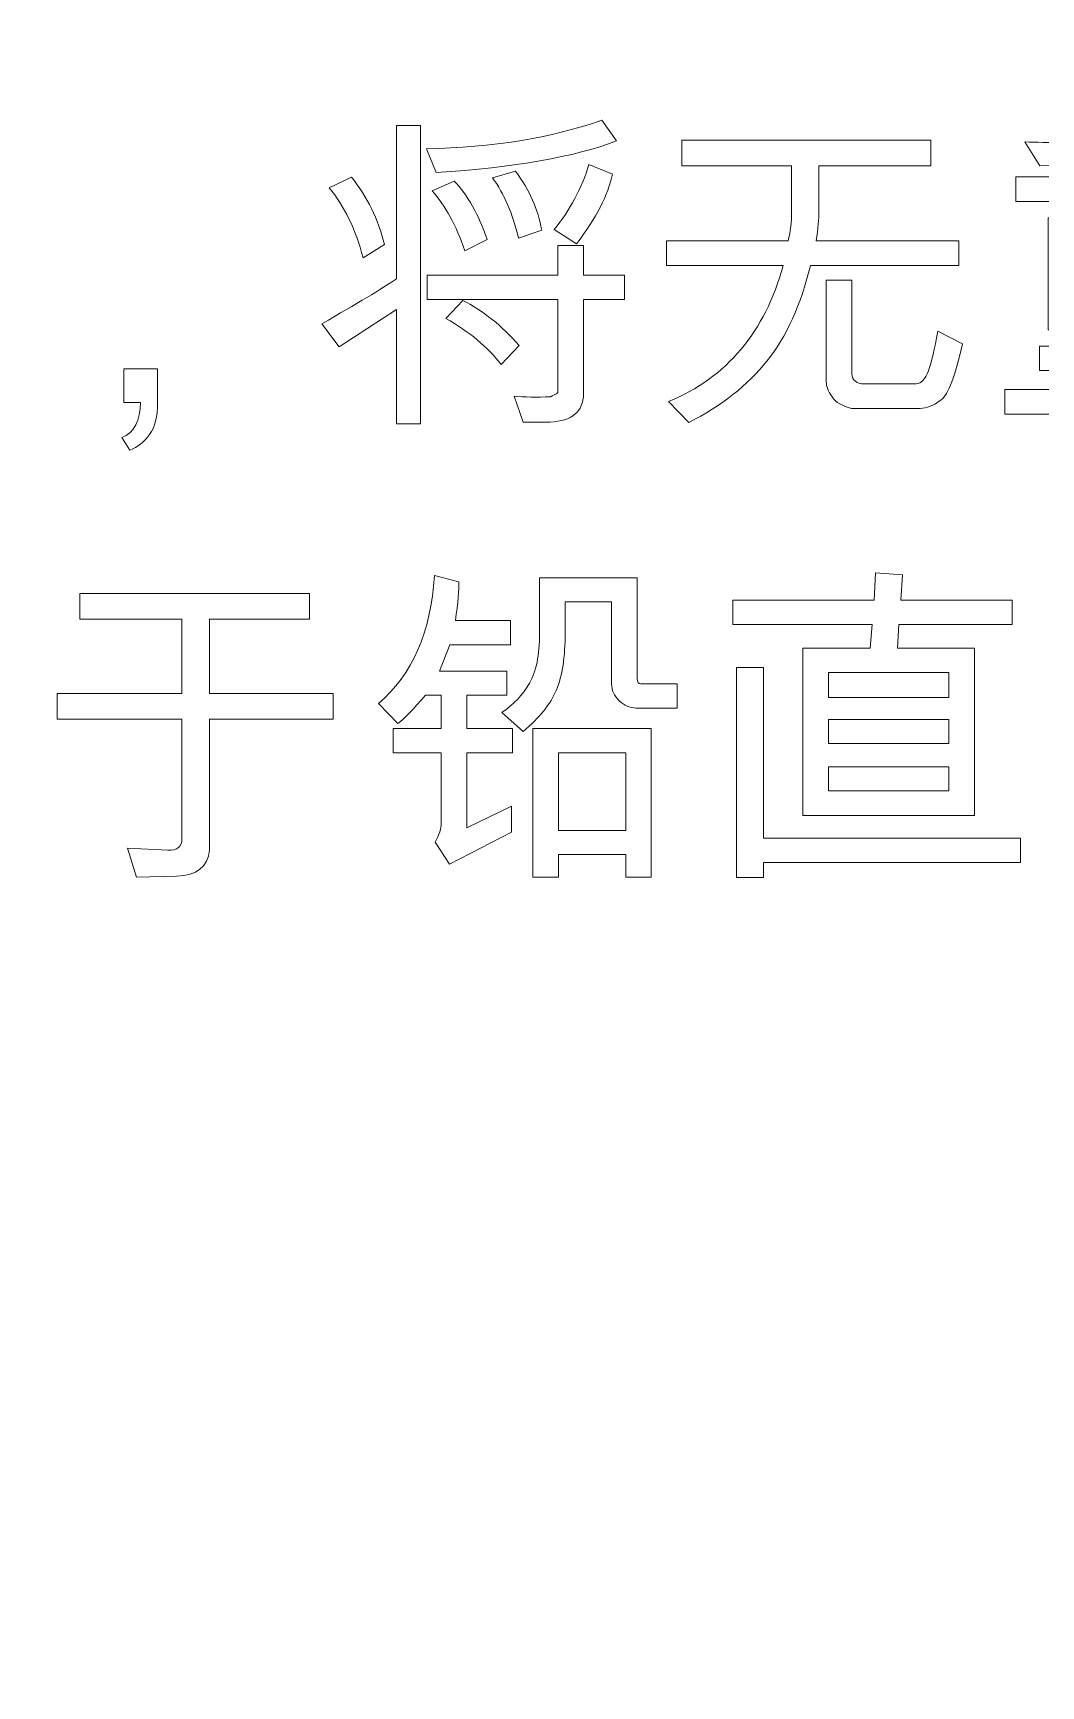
# Model space of a CAD drawing. Header units: millimetres. Extents: x -536 to 886, y 98 to 503.
# Drawn here: x 99.41 to 116.04, y 396.8 to 424.07 of the extents above; entities that cross this region are included whole.
import ezdxf

# ---------------------------------------------------------------- set-up
doc = ezdxf.new("R2010")
doc.units = ezdxf.units.MM
doc.header["$MEASUREMENT"] = 0
doc.layers.add('layer 1', color=7, linetype='Continuous')

msp = doc.modelspace()

# ---------------------------------------------------------------- linework, layer by layer
at = {"layer": 'layer 1', "lineweight": 9}
msp.add_open_spline([(-26.36, 241.324), (-26.36, 241.324), (313.64, 241.324), (313.64, 241.324), (313.64, 241.324), (318.948, 241.327), (324.037, 243.439), (327.788, 247.195), (327.788, 247.195), (331.538, 250.95), (333.644, 256.016), (333.64, 261.324), (333.64, 261.324), (333.64, 261.324), (333.64, 431.324), (333.64, 431.324), (333.64, 431.324), (333.637, 436.632), (331.525, 441.721), (327.77, 445.471), (327.77, 445.471), (324.014, 449.222), (318.948, 451.327), (313.64, 451.324), (313.64, 451.324), (313.64, 451.324), (-26.36, 451.324), (-26.36, 451.324), (-26.36, 451.324), (-31.667, 451.321), (-36.756, 449.209), (-40.507, 445.453), (-40.507, 445.453), (-44.258, 441.698), (-46.363, 436.632), (-46.36, 431.324), (-46.36, 431.324), (-46.36, 431.324), (-46.36, 261.324), (-46.36, 261.324), (-46.36, 261.324), (-46.356, 256.016), (-44.245, 250.927), (-40.489, 247.177), (-40.489, 247.177), (-36.734, 243.426), (-31.667, 241.321), (-26.36, 241.324)], degree=3, knots=[0, 0, 0, 0, 0.083333, 0.083333, 0.083333, 0.083333, 0.166667, 0.166667, 0.166667, 0.166667, 0.25, 0.25, 0.25, 0.25, 0.333333, 0.333333, 0.333333, 0.333333, 0.416667, 0.416667, 0.416667, 0.416667, 0.5, 0.5, 0.5, 0.5, 0.583333, 0.583333, 0.583333, 0.583333, 0.666667, 0.666667, 0.666667, 0.666667, 0.75, 0.75, 0.75, 0.75, 0.833333, 0.833333, 0.833333, 0.833333, 0.916667, 0.916667, 0.916667, 0.916667, 1, 1, 1, 1], dxfattribs=at)
at = {"layer": 'layer 1', "color": 22, "lineweight": 9}
for points, knots in [([(109.032, 422.286), (108.34, 422.022), (107.349, 421.848), (106.059, 421.765), (106.059, 421.765), (106.059, 421.765), (105.899, 422.158), (105.899, 422.158), (105.899, 422.158), (106.988, 422.176), (107.953, 422.334), (108.793, 422.63), (108.793, 422.63), (108.793, 422.63), (109.032, 422.286), (109.032, 422.286)], [0, 0, 0, 0, 0.25, 0.25, 0.25, 0.25, 0.5, 0.5, 0.5, 0.5, 0.75, 0.75, 0.75, 0.75, 1, 1, 1, 1]), ([(120.315, 417.78), (120.315, 417.78), (115.437, 417.78), (115.437, 417.78), (115.437, 417.78), (115.437, 417.78), (115.437, 418.187), (115.437, 418.187), (115.437, 418.187), (115.437, 418.187), (117.678, 418.187), (117.678, 418.187), (117.678, 418.187), (117.678, 418.187), (117.678, 418.498), (117.678, 418.498), (117.678, 418.498), (117.678, 418.498), (116.009, 418.498), (116.009, 418.498), (116.009, 418.498), (116.009, 418.498), (116.009, 418.903), (116.009, 418.903), (116.009, 418.903), (116.009, 418.903), (117.678, 418.903), (117.678, 418.903), (117.678, 418.903), (117.678, 418.903), (117.678, 419.169), (117.678, 419.169), (117.678, 419.169), (117.678, 419.169), (116.155, 419.169), (116.155, 419.169), (116.155, 419.169), (116.155, 419.169), (116.155, 421.019), (116.155, 421.019), (116.155, 421.019), (116.155, 421.019), (117.678, 421.019), (117.678, 421.019), (117.678, 421.019), (117.678, 421.019), (117.678, 421.287), (117.678, 421.287), (117.678, 421.287), (117.678, 421.287), (115.621, 421.287), (115.621, 421.287), (115.621, 421.287), (115.621, 421.287), (115.621, 421.692), (115.621, 421.692), (115.621, 421.692), (115.621, 421.692), (117.667, 421.692), (117.667, 421.692), (117.667, 421.692), (117.667, 421.692), (117.667, 421.92), (117.667, 421.92), (117.667, 421.92), (117.667, 421.92), (116.015, 421.876), (116.015, 421.876), (116.015, 421.876), (116.015, 421.876), (115.77, 422.27), (115.77, 422.27), (115.77, 422.27), (115.961, 422.262), (116.166, 422.259), (116.386, 422.259), (116.386, 422.259), (117.736, 422.259), (118.81, 422.368), (119.609, 422.586), (119.609, 422.586), (119.609, 422.586), (119.854, 422.236), (119.854, 422.236), (119.854, 422.236), (119.506, 422.149), (118.921, 422.055), (118.098, 421.958), (118.098, 421.958), (118.098, 421.958), (118.098, 421.692), (118.098, 421.692), (118.098, 421.692), (118.098, 421.692), (120.138, 421.692), (120.138, 421.692), (120.138, 421.692), (120.138, 421.692), (120.138, 421.287), (120.138, 421.287), (120.138, 421.287), (120.138, 421.287), (118.098, 421.287), (118.098, 421.287), (118.098, 421.287), (118.098, 421.287), (118.098, 421.019), (118.098, 421.019), (118.098, 421.019), (118.098, 421.019), (119.628, 421.019), (119.628, 421.019), (119.628, 421.019), (119.628, 421.019), (119.628, 419.169), (119.628, 419.169), (119.628, 419.169), (119.628, 419.169), (118.098, 419.169), (118.098, 419.169), (118.098, 419.169), (118.098, 419.169), (118.098, 418.903), (118.098, 418.903), (118.098, 418.903), (118.098, 418.903), (119.704, 418.903), (119.704, 418.903), (119.704, 418.903), (119.704, 418.903), (119.704, 418.498), (119.704, 418.498), (119.704, 418.498), (119.704, 418.498), (118.098, 418.498), (118.098, 418.498), (118.098, 418.498), (118.098, 418.498), (118.098, 418.187), (118.098, 418.187), (118.098, 418.187), (118.098, 418.187), (120.315, 418.187), (120.315, 418.187), (120.315, 418.187), (120.315, 418.187), (120.315, 417.78), (120.315, 417.78)], [0, 0, 0, 0, 0.027027, 0.027027, 0.027027, 0.027027, 0.054054, 0.054054, 0.054054, 0.054054, 0.081081, 0.081081, 0.081081, 0.081081, 0.108108, 0.108108, 0.108108, 0.108108, 0.135135, 0.135135, 0.135135, 0.135135, 0.162162, 0.162162, 0.162162, 0.162162, 0.189189, 0.189189, 0.189189, 0.189189, 0.216216, 0.216216, 0.216216, 0.216216, 0.243243, 0.243243, 0.243243, 0.243243, 0.27027, 0.27027, 0.27027, 0.27027, 0.297297, 0.297297, 0.297297, 0.297297, 0.324324, 0.324324, 0.324324, 0.324324, 0.351351, 0.351351, 0.351351, 0.351351, 0.378378, 0.378378, 0.378378, 0.378378, 0.405405, 0.405405, 0.405405, 0.405405, 0.432432, 0.432432, 0.432432, 0.432432, 0.459459, 0.459459, 0.459459, 0.459459, 0.486486, 0.486486, 0.486486, 0.486486, 0.513514, 0.513514, 0.513514, 0.513514, 0.540541, 0.540541, 0.540541, 0.540541, 0.567568, 0.567568, 0.567568, 0.567568, 0.594595, 0.594595, 0.594595, 0.594595, 0.621622, 0.621622, 0.621622, 0.621622, 0.648649, 0.648649, 0.648649, 0.648649, 0.675676, 0.675676, 0.675676, 0.675676, 0.702703, 0.702703, 0.702703, 0.702703, 0.72973, 0.72973, 0.72973, 0.72973, 0.756757, 0.756757, 0.756757, 0.756757, 0.783784, 0.783784, 0.783784, 0.783784, 0.810811, 0.810811, 0.810811, 0.810811, 0.837838, 0.837838, 0.837838, 0.837838, 0.864865, 0.864865, 0.864865, 0.864865, 0.891892, 0.891892, 0.891892, 0.891892, 0.918919, 0.918919, 0.918919, 0.918919, 0.945946, 0.945946, 0.945946, 0.945946, 0.972973, 0.972973, 0.972973, 0.972973, 1, 1, 1, 1]), ([(105.799, 417.62), (105.799, 417.62), (105.4, 417.62), (105.4, 417.62), (105.4, 417.62), (105.4, 417.62), (105.4, 419.508), (105.4, 419.508), (105.4, 419.508), (105.4, 419.508), (104.459, 418.892), (104.459, 418.892), (104.459, 418.892), (104.459, 418.892), (104.171, 419.269), (104.171, 419.269), (104.171, 419.269), (104.754, 419.604), (105.163, 419.85), (105.4, 420.01), (105.4, 420.01), (105.4, 420.01), (105.4, 422.543), (105.4, 422.543), (105.4, 422.543), (105.4, 422.543), (105.799, 422.543), (105.799, 422.543), (105.799, 422.543), (105.799, 422.543), (105.799, 417.62), (105.799, 417.62)], [0, 0, 0, 0, 0.125, 0.125, 0.125, 0.125, 0.25, 0.25, 0.25, 0.25, 0.375, 0.375, 0.375, 0.375, 0.5, 0.5, 0.5, 0.5, 0.625, 0.625, 0.625, 0.625, 0.75, 0.75, 0.75, 0.75, 0.875, 0.875, 0.875, 0.875, 1, 1, 1, 1]), ([(114.683, 420.232), (114.683, 420.232), (112.233, 420.232), (112.233, 420.232), (112.233, 420.232), (112.074, 419.581), (111.834, 419.056), (111.515, 418.656), (111.515, 418.656), (111.194, 418.257), (110.765, 417.918), (110.226, 417.642), (110.226, 417.642), (110.226, 417.642), (109.892, 417.986), (109.892, 417.986), (109.892, 417.986), (110.853, 418.385), (111.483, 419.135), (111.783, 420.232), (111.783, 420.232), (111.783, 420.232), (109.86, 420.232), (109.86, 420.232), (109.86, 420.232), (109.86, 420.232), (109.86, 420.636), (109.86, 420.636), (109.86, 420.636), (109.86, 420.636), (111.865, 420.636), (111.865, 420.636), (111.865, 420.636), (111.903, 420.794), (111.921, 420.953), (111.921, 421.114), (111.921, 421.114), (111.921, 421.114), (111.921, 421.876), (111.921, 421.876), (111.921, 421.876), (111.921, 421.876), (110.109, 421.876), (110.109, 421.876), (110.109, 421.876), (110.109, 421.876), (110.109, 422.297), (110.109, 422.297), (110.109, 422.297), (110.109, 422.297), (114.216, 422.297), (114.216, 422.297), (114.216, 422.297), (114.216, 422.297), (114.216, 421.876), (114.216, 421.876), (114.216, 421.876), (114.216, 421.876), (112.372, 421.876), (112.372, 421.876), (112.372, 421.876), (112.372, 421.876), (112.372, 421.119), (112.372, 421.119), (112.372, 421.119), (112.372, 421.003), (112.356, 420.843), (112.326, 420.636), (112.326, 420.636), (112.326, 420.636), (114.683, 420.636), (114.683, 420.636), (114.683, 420.636), (114.683, 420.636), (114.683, 420.232), (114.683, 420.232)], [0, 0, 0, 0, 0.052632, 0.052632, 0.052632, 0.052632, 0.105263, 0.105263, 0.105263, 0.105263, 0.157895, 0.157895, 0.157895, 0.157895, 0.210526, 0.210526, 0.210526, 0.210526, 0.263158, 0.263158, 0.263158, 0.263158, 0.315789, 0.315789, 0.315789, 0.315789, 0.368421, 0.368421, 0.368421, 0.368421, 0.421053, 0.421053, 0.421053, 0.421053, 0.473684, 0.473684, 0.473684, 0.473684, 0.526316, 0.526316, 0.526316, 0.526316, 0.578947, 0.578947, 0.578947, 0.578947, 0.631579, 0.631579, 0.631579, 0.631579, 0.684211, 0.684211, 0.684211, 0.684211, 0.736842, 0.736842, 0.736842, 0.736842, 0.789474, 0.789474, 0.789474, 0.789474, 0.842105, 0.842105, 0.842105, 0.842105, 0.894737, 0.894737, 0.894737, 0.894737, 0.947368, 0.947368, 0.947368, 0.947368, 1, 1, 1, 1]), ([(107.798, 420.815), (107.798, 420.815), (107.415, 420.68), (107.415, 420.68), (107.415, 420.68), (107.319, 421.09), (107.177, 421.423), (106.987, 421.675), (106.987, 421.675), (106.987, 421.675), (107.367, 421.786), (107.367, 421.786), (107.367, 421.786), (107.598, 421.475), (107.742, 421.152), (107.798, 420.815)], [0, 0, 0, 0, 0.25, 0.25, 0.25, 0.25, 0.5, 0.5, 0.5, 0.5, 0.75, 0.75, 0.75, 0.75, 1, 1, 1, 1]), ([(108.965, 421.737), (108.898, 421.401), (108.7, 421.018), (108.37, 420.587), (108.37, 420.587), (108.37, 420.587), (108.004, 420.826), (108.004, 420.826), (108.004, 420.826), (108.268, 421.147), (108.459, 421.503), (108.577, 421.898), (108.577, 421.898), (108.577, 421.898), (108.965, 421.737), (108.965, 421.737)], [0, 0, 0, 0, 0.25, 0.25, 0.25, 0.25, 0.5, 0.5, 0.5, 0.5, 0.75, 0.75, 0.75, 0.75, 1, 1, 1, 1]), ([(105.204, 420.576), (105.204, 420.576), (104.85, 420.36), (104.85, 420.36), (104.85, 420.36), (104.727, 420.83), (104.541, 421.213), (104.293, 421.51), (104.293, 421.51), (104.293, 421.51), (104.659, 421.687), (104.659, 421.687), (104.659, 421.687), (104.922, 421.366), (105.103, 420.997), (105.204, 420.576)], [0, 0, 0, 0, 0.25, 0.25, 0.25, 0.25, 0.5, 0.5, 0.5, 0.5, 0.75, 0.75, 0.75, 0.75, 1, 1, 1, 1]), ([(106.9, 420.658), (106.9, 420.658), (106.531, 420.471), (106.531, 420.471), (106.531, 420.471), (106.387, 420.894), (106.205, 421.225), (105.989, 421.463), (105.989, 421.463), (105.989, 421.463), (106.355, 421.621), (106.355, 421.621), (106.355, 421.621), (106.576, 421.395), (106.757, 421.075), (106.9, 420.658)], [0, 0, 0, 0, 0.25, 0.25, 0.25, 0.25, 0.5, 0.5, 0.5, 0.5, 0.75, 0.75, 0.75, 0.75, 1, 1, 1, 1]), ([(109.166, 419.671), (109.166, 419.671), (108.487, 419.671), (108.487, 419.671), (108.487, 419.671), (108.487, 419.671), (108.487, 418.06), (108.487, 418.06), (108.487, 418.06), (108.456, 417.785), (108.251, 417.647), (107.871, 417.647), (107.871, 417.647), (107.871, 417.647), (107.494, 417.647), (107.494, 417.647), (107.494, 417.647), (107.494, 417.647), (107.342, 418.075), (107.342, 418.075), (107.342, 418.075), (107.509, 418.062), (107.711, 418.058), (107.95, 418.065), (107.95, 418.065), (107.959, 418.074), (107.98, 418.086), (108.015, 418.104), (108.015, 418.104), (108.05, 418.122), (108.067, 418.134), (108.067, 418.141), (108.067, 418.141), (108.067, 418.141), (108.067, 419.671), (108.067, 419.671), (108.067, 419.671), (108.067, 419.671), (105.91, 419.671), (105.91, 419.671), (105.91, 419.671), (105.91, 419.671), (105.91, 420.07), (105.91, 420.07), (105.91, 420.07), (105.91, 420.07), (108.067, 420.07), (108.067, 420.07), (108.067, 420.07), (108.067, 420.07), (108.067, 420.563), (108.067, 420.563), (108.067, 420.563), (108.067, 420.563), (108.487, 420.563), (108.487, 420.563), (108.487, 420.563), (108.487, 420.563), (108.487, 420.07), (108.487, 420.07), (108.487, 420.07), (108.487, 420.07), (109.166, 420.07), (109.166, 420.07), (109.166, 420.07), (109.166, 420.07), (109.166, 419.671), (109.166, 419.671)], [0, 0, 0, 0, 0.058824, 0.058824, 0.058824, 0.058824, 0.117647, 0.117647, 0.117647, 0.117647, 0.176471, 0.176471, 0.176471, 0.176471, 0.235294, 0.235294, 0.235294, 0.235294, 0.294118, 0.294118, 0.294118, 0.294118, 0.352941, 0.352941, 0.352941, 0.352941, 0.411765, 0.411765, 0.411765, 0.411765, 0.470588, 0.470588, 0.470588, 0.470588, 0.529412, 0.529412, 0.529412, 0.529412, 0.588235, 0.588235, 0.588235, 0.588235, 0.647059, 0.647059, 0.647059, 0.647059, 0.705882, 0.705882, 0.705882, 0.705882, 0.764706, 0.764706, 0.764706, 0.764706, 0.823529, 0.823529, 0.823529, 0.823529, 0.882353, 0.882353, 0.882353, 0.882353, 0.941176, 0.941176, 0.941176, 0.941176, 1, 1, 1, 1]), ([(114.743, 418.941), (114.627, 418.414), (114.508, 418.105), (114.386, 418.013), (114.386, 418.013), (114.264, 417.921), (114.149, 417.874), (114.043, 417.874), (114.043, 417.874), (114.043, 417.874), (112.909, 417.874), (112.909, 417.874), (112.909, 417.874), (112.759, 417.911), (112.652, 417.974), (112.589, 418.065), (112.589, 418.065), (112.526, 418.155), (112.493, 418.236), (112.493, 418.309), (112.493, 418.309), (112.493, 418.309), (112.493, 419.991), (112.493, 419.991), (112.493, 419.991), (112.493, 419.991), (112.916, 419.991), (112.916, 419.991), (112.916, 419.991), (112.916, 419.991), (112.916, 418.448), (112.916, 418.448), (112.916, 418.448), (112.916, 418.389), (112.936, 418.348), (112.975, 418.321), (112.975, 418.321), (113.014, 418.295), (113.048, 418.282), (113.077, 418.282), (113.077, 418.282), (113.077, 418.282), (113.978, 418.282), (113.978, 418.282), (113.978, 418.282), (114.059, 418.282), (114.126, 418.353), (114.179, 418.495), (114.179, 418.495), (114.23, 418.637), (114.282, 418.854), (114.333, 419.147), (114.333, 419.147), (114.333, 419.147), (114.743, 418.941), (114.743, 418.941)], [0, 0, 0, 0, 0.071429, 0.071429, 0.071429, 0.071429, 0.142857, 0.142857, 0.142857, 0.142857, 0.214286, 0.214286, 0.214286, 0.214286, 0.285714, 0.285714, 0.285714, 0.285714, 0.357143, 0.357143, 0.357143, 0.357143, 0.428571, 0.428571, 0.428571, 0.428571, 0.5, 0.5, 0.5, 0.5, 0.571429, 0.571429, 0.571429, 0.571429, 0.642857, 0.642857, 0.642857, 0.642857, 0.714286, 0.714286, 0.714286, 0.714286, 0.785714, 0.785714, 0.785714, 0.785714, 0.857143, 0.857143, 0.857143, 0.857143, 0.928571, 0.928571, 0.928571, 0.928571, 1, 1, 1, 1]), ([(107.427, 418.914), (107.427, 418.914), (107.128, 418.597), (107.128, 418.597), (107.128, 418.597), (106.907, 418.887), (106.603, 419.142), (106.216, 419.359), (106.216, 419.359), (106.216, 419.359), (106.499, 419.654), (106.499, 419.654), (106.499, 419.654), (106.833, 419.485), (107.142, 419.237), (107.427, 418.914)], [0, 0, 0, 0, 0.25, 0.25, 0.25, 0.25, 0.5, 0.5, 0.5, 0.5, 0.75, 0.75, 0.75, 0.75, 1, 1, 1, 1]), ([(101.462, 417.97), (101.462, 417.74), (101.417, 417.564), (101.33, 417.444), (101.33, 417.444), (101.242, 417.323), (101.134, 417.236), (101.005, 417.185), (101.005, 417.185), (101.005, 417.185), (100.873, 417.392), (100.873, 417.392), (100.873, 417.392), (101.076, 417.479), (101.177, 417.672), (101.179, 417.97), (101.179, 417.97), (101.179, 417.97), (100.905, 417.97), (100.905, 417.97), (100.905, 417.97), (100.905, 417.97), (100.905, 418.526), (100.905, 418.526), (100.905, 418.526), (100.905, 418.526), (101.462, 418.526), (101.462, 418.526), (101.462, 418.526), (101.462, 418.526), (101.462, 417.97), (101.462, 417.97)], [0, 0, 0, 0, 0.125, 0.125, 0.125, 0.125, 0.25, 0.25, 0.25, 0.25, 0.375, 0.375, 0.375, 0.375, 0.5, 0.5, 0.5, 0.5, 0.625, 0.625, 0.625, 0.625, 0.75, 0.75, 0.75, 0.75, 0.875, 0.875, 0.875, 0.875, 1, 1, 1, 1]), ([(107.318, 412.192), (107.318, 412.192), (106.564, 412.192), (106.564, 412.192), (106.564, 412.192), (106.564, 412.192), (106.564, 410.955), (106.564, 410.955), (106.564, 410.955), (106.564, 410.955), (107.302, 411.316), (107.302, 411.316), (107.302, 411.316), (107.302, 411.316), (107.302, 410.887), (107.302, 410.887), (107.302, 410.887), (107.302, 410.887), (106.279, 410.355), (106.279, 410.355), (106.279, 410.355), (106.279, 410.355), (106.041, 410.722), (106.041, 410.722), (106.041, 410.722), (106.107, 410.843), (106.141, 410.946), (106.141, 411.031), (106.141, 411.031), (106.141, 411.031), (106.141, 412.192), (106.141, 412.192), (106.141, 412.192), (106.141, 412.192), (105.346, 412.192), (105.346, 412.192), (105.346, 412.192), (105.346, 412.192), (105.346, 412.593), (105.346, 412.593), (105.346, 412.593), (105.346, 412.593), (106.141, 412.593), (106.141, 412.593), (106.141, 412.593), (106.141, 412.593), (106.141, 413.144), (106.141, 413.144), (106.141, 413.144), (106.141, 413.144), (105.88, 413.144), (105.88, 413.144), (105.88, 413.144), (105.683, 412.912), (105.531, 412.757), (105.425, 412.677), (105.425, 412.677), (105.425, 412.677), (105.107, 413.009), (105.107, 413.009), (105.107, 413.009), (105.664, 413.484), (105.971, 414.186), (106.029, 415.116), (106.029, 415.116), (106.029, 415.116), (106.429, 415.016), (106.429, 415.016), (106.429, 415.016), (106.435, 414.884), (106.418, 414.671), (106.374, 414.375), (106.374, 414.375), (106.374, 414.375), (107.285, 414.375), (107.285, 414.375), (107.285, 414.375), (107.285, 414.375), (107.285, 413.977), (107.285, 413.977), (107.285, 413.977), (107.285, 413.977), (106.284, 413.977), (106.284, 413.977), (106.284, 413.977), (106.284, 413.977), (106.114, 413.543), (106.114, 413.543), (106.114, 413.543), (106.114, 413.543), (107.223, 413.543), (107.223, 413.543), (107.223, 413.543), (107.223, 413.543), (107.223, 413.144), (107.223, 413.144), (107.223, 413.144), (107.223, 413.144), (106.564, 413.144), (106.564, 413.144), (106.564, 413.144), (106.564, 413.144), (106.564, 412.593), (106.564, 412.593), (106.564, 412.593), (106.564, 412.593), (107.318, 412.593), (107.318, 412.593), (107.318, 412.593), (107.318, 412.593), (107.318, 412.192), (107.318, 412.192)], [0, 0, 0, 0, 0.035714, 0.035714, 0.035714, 0.035714, 0.071429, 0.071429, 0.071429, 0.071429, 0.107143, 0.107143, 0.107143, 0.107143, 0.142857, 0.142857, 0.142857, 0.142857, 0.178571, 0.178571, 0.178571, 0.178571, 0.214286, 0.214286, 0.214286, 0.214286, 0.25, 0.25, 0.25, 0.25, 0.285714, 0.285714, 0.285714, 0.285714, 0.321429, 0.321429, 0.321429, 0.321429, 0.357143, 0.357143, 0.357143, 0.357143, 0.392857, 0.392857, 0.392857, 0.392857, 0.428571, 0.428571, 0.428571, 0.428571, 0.464286, 0.464286, 0.464286, 0.464286, 0.5, 0.5, 0.5, 0.5, 0.535714, 0.535714, 0.535714, 0.535714, 0.571429, 0.571429, 0.571429, 0.571429, 0.607143, 0.607143, 0.607143, 0.607143, 0.642857, 0.642857, 0.642857, 0.642857, 0.678571, 0.678571, 0.678571, 0.678571, 0.714286, 0.714286, 0.714286, 0.714286, 0.75, 0.75, 0.75, 0.75, 0.785714, 0.785714, 0.785714, 0.785714, 0.821429, 0.821429, 0.821429, 0.821429, 0.857143, 0.857143, 0.857143, 0.857143, 0.892857, 0.892857, 0.892857, 0.892857, 0.928571, 0.928571, 0.928571, 0.928571, 0.964286, 0.964286, 0.964286, 0.964286, 1, 1, 1, 1]), ([(110.036, 412.933), (110.036, 412.933), (109.353, 412.933), (109.353, 412.933), (109.353, 412.933), (109.253, 412.933), (109.161, 412.973), (109.077, 413.054), (109.077, 413.054), (108.993, 413.135), (108.951, 413.226), (108.951, 413.325), (108.951, 413.325), (108.951, 413.325), (108.951, 414.682), (108.951, 414.682), (108.951, 414.682), (108.951, 414.682), (108.186, 414.682), (108.186, 414.682), (108.186, 414.682), (108.186, 414.682), (108.186, 414.177), (108.186, 414.177), (108.186, 414.177), (108.186, 413.778), (108.138, 413.462), (108.041, 413.231), (108.041, 413.231), (107.944, 412.999), (107.761, 412.772), (107.492, 412.547), (107.492, 412.547), (107.492, 412.547), (107.142, 412.86), (107.142, 412.86), (107.142, 412.86), (107.333, 412.987), (107.485, 413.148), (107.596, 413.341), (107.596, 413.341), (107.707, 413.534), (107.763, 413.806), (107.763, 414.159), (107.763, 414.159), (107.763, 414.159), (107.763, 415.081), (107.763, 415.081), (107.763, 415.081), (107.763, 415.081), (109.374, 415.081), (109.374, 415.081), (109.374, 415.081), (109.374, 415.081), (109.374, 413.421), (109.374, 413.421), (109.374, 413.421), (109.374, 413.361), (109.394, 413.331), (109.434, 413.331), (109.434, 413.331), (109.434, 413.331), (110.036, 413.331), (110.036, 413.331), (110.036, 413.331), (110.036, 413.331), (110.036, 412.933), (110.036, 412.933)], [0, 0, 0, 0, 0.058824, 0.058824, 0.058824, 0.058824, 0.117647, 0.117647, 0.117647, 0.117647, 0.176471, 0.176471, 0.176471, 0.176471, 0.235294, 0.235294, 0.235294, 0.235294, 0.294118, 0.294118, 0.294118, 0.294118, 0.352941, 0.352941, 0.352941, 0.352941, 0.411765, 0.411765, 0.411765, 0.411765, 0.470588, 0.470588, 0.470588, 0.470588, 0.529412, 0.529412, 0.529412, 0.529412, 0.588235, 0.588235, 0.588235, 0.588235, 0.647059, 0.647059, 0.647059, 0.647059, 0.705882, 0.705882, 0.705882, 0.705882, 0.764706, 0.764706, 0.764706, 0.764706, 0.823529, 0.823529, 0.823529, 0.823529, 0.882353, 0.882353, 0.882353, 0.882353, 0.941176, 0.941176, 0.941176, 0.941176, 1, 1, 1, 1]), ([(115.562, 414.31), (115.562, 414.31), (113.69, 414.31), (113.69, 414.31), (113.69, 414.31), (113.69, 414.31), (113.668, 413.92), (113.668, 413.92), (113.668, 413.92), (113.668, 413.92), (114.941, 413.92), (114.941, 413.92), (114.941, 413.92), (114.941, 413.92), (114.941, 411.159), (114.941, 411.159), (114.941, 411.159), (114.941, 411.159), (112.108, 411.159), (112.108, 411.159), (112.108, 411.159), (112.108, 411.159), (112.108, 413.92), (112.108, 413.92), (112.108, 413.92), (112.108, 413.92), (113.219, 413.92), (113.219, 413.92), (113.219, 413.92), (113.219, 413.92), (113.251, 414.31), (113.251, 414.31), (113.251, 414.31), (113.251, 414.31), (110.953, 414.31), (110.953, 414.31), (110.953, 414.31), (110.953, 414.31), (110.953, 414.714), (110.953, 414.714), (110.953, 414.714), (110.953, 414.714), (113.286, 414.714), (113.286, 414.714), (113.286, 414.714), (113.286, 414.714), (113.307, 415.165), (113.307, 415.165), (113.307, 415.165), (113.307, 415.165), (113.753, 415.127), (113.753, 415.127), (113.753, 415.127), (113.753, 415.127), (113.725, 414.714), (113.725, 414.714), (113.725, 414.714), (113.725, 414.714), (115.562, 414.714), (115.562, 414.714), (115.562, 414.714), (115.562, 414.714), (115.562, 414.31), (115.562, 414.31)], [0, 0, 0, 0, 0.0625, 0.0625, 0.0625, 0.0625, 0.125, 0.125, 0.125, 0.125, 0.1875, 0.1875, 0.1875, 0.1875, 0.25, 0.25, 0.25, 0.25, 0.3125, 0.3125, 0.3125, 0.3125, 0.375, 0.375, 0.375, 0.375, 0.4375, 0.4375, 0.4375, 0.4375, 0.5, 0.5, 0.5, 0.5, 0.5625, 0.5625, 0.5625, 0.5625, 0.625, 0.625, 0.625, 0.625, 0.6875, 0.6875, 0.6875, 0.6875, 0.75, 0.75, 0.75, 0.75, 0.8125, 0.8125, 0.8125, 0.8125, 0.875, 0.875, 0.875, 0.875, 0.9375, 0.9375, 0.9375, 0.9375, 1, 1, 1, 1]), ([(104.358, 412.748), (104.358, 412.748), (102.318, 412.748), (102.318, 412.748), (102.318, 412.748), (102.318, 412.748), (102.318, 410.588), (102.318, 410.588), (102.318, 410.588), (102.286, 410.31), (102.106, 410.167), (101.779, 410.159), (101.779, 410.159), (101.779, 410.159), (101.114, 410.144), (101.114, 410.144), (101.114, 410.144), (101.114, 410.144), (100.962, 410.622), (100.962, 410.622), (100.962, 410.622), (100.962, 410.622), (101.629, 410.588), (101.629, 410.588), (101.629, 410.588), (101.785, 410.582), (101.863, 410.644), (101.863, 410.776), (101.863, 410.776), (101.863, 410.776), (101.863, 412.748), (101.863, 412.748), (101.863, 412.748), (101.863, 412.748), (99.806, 412.748), (99.806, 412.748), (99.806, 412.748), (99.806, 412.748), (99.806, 413.171), (99.806, 413.171), (99.806, 413.171), (99.806, 413.171), (101.863, 413.171), (101.863, 413.171), (101.863, 413.171), (101.863, 413.171), (101.863, 414.397), (101.863, 414.397), (101.863, 414.397), (101.863, 414.397), (100.178, 414.397), (100.178, 414.397), (100.178, 414.397), (100.178, 414.397), (100.178, 414.821), (100.178, 414.821), (100.178, 414.821), (100.178, 414.821), (103.968, 414.821), (103.968, 414.821), (103.968, 414.821), (103.968, 414.821), (103.968, 414.397), (103.968, 414.397), (103.968, 414.397), (103.968, 414.397), (102.318, 414.397), (102.318, 414.397), (102.318, 414.397), (102.318, 414.397), (102.318, 413.171), (102.318, 413.171), (102.318, 413.171), (102.318, 413.171), (104.358, 413.171), (104.358, 413.171), (104.358, 413.171), (104.358, 413.171), (104.358, 412.748), (104.358, 412.748)], [0, 0, 0, 0, 0.05, 0.05, 0.05, 0.05, 0.1, 0.1, 0.1, 0.1, 0.15, 0.15, 0.15, 0.15, 0.2, 0.2, 0.2, 0.2, 0.25, 0.25, 0.25, 0.25, 0.3, 0.3, 0.3, 0.3, 0.35, 0.35, 0.35, 0.35, 0.4, 0.4, 0.4, 0.4, 0.45, 0.45, 0.45, 0.45, 0.5, 0.5, 0.5, 0.5, 0.55, 0.55, 0.55, 0.55, 0.6, 0.6, 0.6, 0.6, 0.65, 0.65, 0.65, 0.65, 0.7, 0.7, 0.7, 0.7, 0.75, 0.75, 0.75, 0.75, 0.8, 0.8, 0.8, 0.8, 0.85, 0.85, 0.85, 0.85, 0.9, 0.9, 0.9, 0.9, 0.95, 0.95, 0.95, 0.95, 1, 1, 1, 1]), ([(115.697, 410.383), (115.697, 410.383), (111.457, 410.383), (111.457, 410.383), (111.457, 410.383), (111.457, 410.383), (111.457, 410.138), (111.457, 410.138), (111.457, 410.138), (111.457, 410.138), (111.013, 410.138), (111.013, 410.138), (111.013, 410.138), (111.013, 410.138), (111.013, 413.599), (111.013, 413.599), (111.013, 413.599), (111.013, 413.599), (111.457, 413.599), (111.457, 413.599), (111.457, 413.599), (111.457, 413.599), (111.457, 410.786), (111.457, 410.786), (111.457, 410.786), (111.457, 410.786), (115.697, 410.786), (115.697, 410.786), (115.697, 410.786), (115.697, 410.786), (115.697, 410.383), (115.697, 410.383)], [0, 0, 0, 0, 0.125, 0.125, 0.125, 0.125, 0.25, 0.25, 0.25, 0.25, 0.375, 0.375, 0.375, 0.375, 0.5, 0.5, 0.5, 0.5, 0.625, 0.625, 0.625, 0.625, 0.75, 0.75, 0.75, 0.75, 0.875, 0.875, 0.875, 0.875, 1, 1, 1, 1]), ([(114.518, 413.109), (114.518, 413.109), (114.518, 413.516), (114.518, 413.516), (114.518, 413.516), (114.518, 413.516), (112.529, 413.516), (112.529, 413.516), (112.529, 413.516), (112.529, 413.516), (112.529, 413.109), (112.529, 413.109), (112.529, 413.109), (112.529, 413.109), (114.518, 413.109), (114.518, 413.109)], [0, 0, 0, 0, 0.25, 0.25, 0.25, 0.25, 0.5, 0.5, 0.5, 0.5, 0.75, 0.75, 0.75, 0.75, 1, 1, 1, 1]), ([(109.607, 410.144), (109.607, 410.144), (109.184, 410.144), (109.184, 410.144), (109.184, 410.144), (109.184, 410.144), (109.184, 410.515), (109.184, 410.515), (109.184, 410.515), (109.184, 410.515), (108.075, 410.515), (108.075, 410.515), (108.075, 410.515), (108.075, 410.515), (108.075, 410.144), (108.075, 410.144), (108.075, 410.144), (108.075, 410.144), (107.652, 410.144), (107.652, 410.144), (107.652, 410.144), (107.652, 410.144), (107.652, 412.593), (107.652, 412.593), (107.652, 412.593), (107.652, 412.593), (109.607, 412.593), (109.607, 412.593), (109.607, 412.593), (109.607, 412.593), (109.607, 410.144), (109.607, 410.144)], [0, 0, 0, 0, 0.125, 0.125, 0.125, 0.125, 0.25, 0.25, 0.25, 0.25, 0.375, 0.375, 0.375, 0.375, 0.5, 0.5, 0.5, 0.5, 0.625, 0.625, 0.625, 0.625, 0.75, 0.75, 0.75, 0.75, 0.875, 0.875, 0.875, 0.875, 1, 1, 1, 1]), ([(114.518, 412.349), (114.518, 412.349), (114.518, 412.743), (114.518, 412.743), (114.518, 412.743), (114.518, 412.743), (112.529, 412.743), (112.529, 412.743), (112.529, 412.743), (112.529, 412.743), (112.529, 412.349), (112.529, 412.349), (112.529, 412.349), (112.529, 412.349), (114.518, 412.349), (114.518, 412.349)], [0, 0, 0, 0, 0.25, 0.25, 0.25, 0.25, 0.5, 0.5, 0.5, 0.5, 0.75, 0.75, 0.75, 0.75, 1, 1, 1, 1]), ([(109.184, 410.914), (109.184, 410.914), (109.184, 412.192), (109.184, 412.192), (109.184, 412.192), (109.184, 412.192), (108.075, 412.192), (108.075, 412.192), (108.075, 412.192), (108.075, 412.192), (108.075, 410.914), (108.075, 410.914), (108.075, 410.914), (108.075, 410.914), (109.184, 410.914), (109.184, 410.914)], [0, 0, 0, 0, 0.25, 0.25, 0.25, 0.25, 0.5, 0.5, 0.5, 0.5, 0.75, 0.75, 0.75, 0.75, 1, 1, 1, 1]), ([(114.518, 411.565), (114.518, 411.565), (114.518, 411.964), (114.518, 411.964), (114.518, 411.964), (114.518, 411.964), (112.529, 411.964), (112.529, 411.964), (112.529, 411.964), (112.529, 411.964), (112.529, 411.565), (112.529, 411.565), (112.529, 411.565), (112.529, 411.565), (114.518, 411.565), (114.518, 411.565)], [0, 0, 0, 0, 0.25, 0.25, 0.25, 0.25, 0.5, 0.5, 0.5, 0.5, 0.75, 0.75, 0.75, 0.75, 1, 1, 1, 1])]:
    msp.add_open_spline(points, degree=3, knots=knots, dxfattribs=at)

doc.saveas('drawing.dxf')
